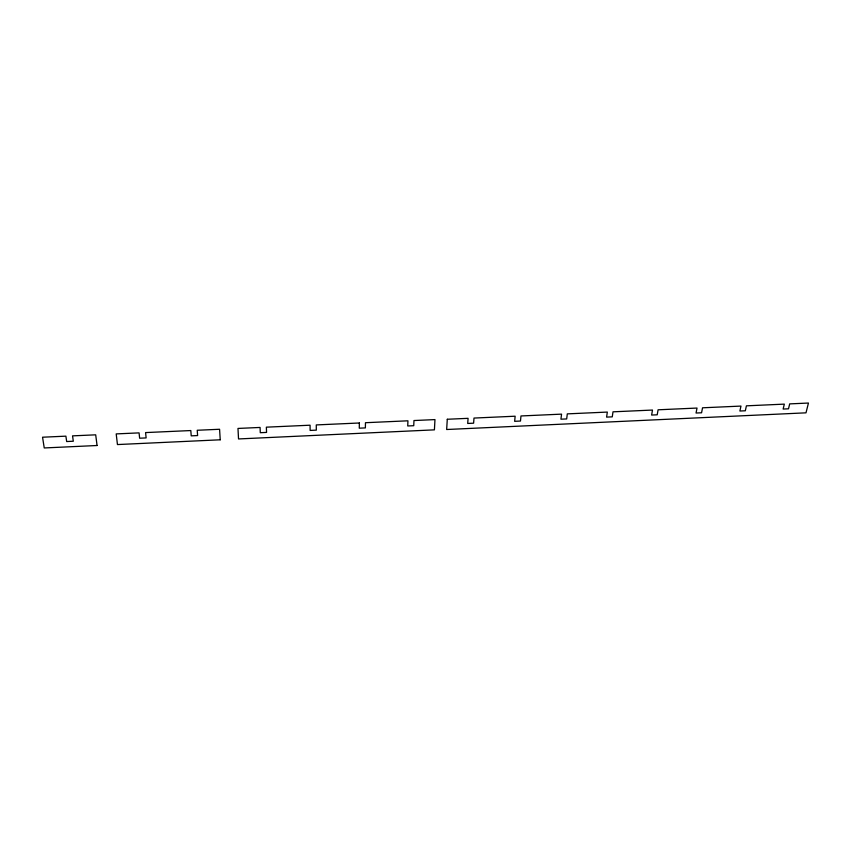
<?xml version="1.0" encoding="UTF-8"?>
<svg xmlns="http://www.w3.org/2000/svg" width="851" height="851" viewBox="0 0 851 851"><rect width="100%" height="100%" fill="white"/><g stroke="black" fill="none" stroke-linecap="round" stroke-linejoin="round"><path stroke-width="1.28" d="M359.356 422.99L359.282 428.181L365.377 427.904L365.462 422.713L407.937 420.809L407.735 425.968L413.746 425.702L413.969 420.543L434.967 419.596L434.414 429.851L238.525 438.946L237.982 428.436L260.076 427.447L260.289 432.702L266.554 432.414L266.363 427.17L310.072 425.202L310.136 430.425L316.317 430.138L316.274 424.926L359.356 422.99M447.286 419.266L446.658 429.51L805.993 412.831L808.45 403.044L789.696 403.885L788.505 408.799L783.143 409.044L784.314 404.129L746.412 405.831L745.327 410.778L739.891 411.022L740.966 406.076L702.543 407.799L701.575 412.778L696.054 413.022L697.022 408.055L658.078 409.799L657.217 414.799L651.632 415.054L652.483 410.054L613.007 411.82L612.263 416.852L606.593 417.107L607.327 412.075L567.309 413.873L566.681 418.937L560.937 419.192L561.554 414.139L520.982 415.958L520.472 421.043L514.653 421.309L515.142 416.213L473.996 418.064L473.613 423.181L467.71 423.458L468.082 418.33L447.286 419.266M97.067 445.509L44.241 447.956L42.55 437.212L65.899 436.159L66.676 441.541L73.303 441.233L72.548 435.861L95.695 434.829L97.067 445.509M220.228 439.797L117.449 444.562L116.204 433.904L139.075 432.882L139.638 438.212L146.127 437.914L145.585 432.585L190.815 430.553L191.22 435.85L197.613 435.563L197.23 430.266L219.579 429.266L220.228 439.797"/></g></svg>
